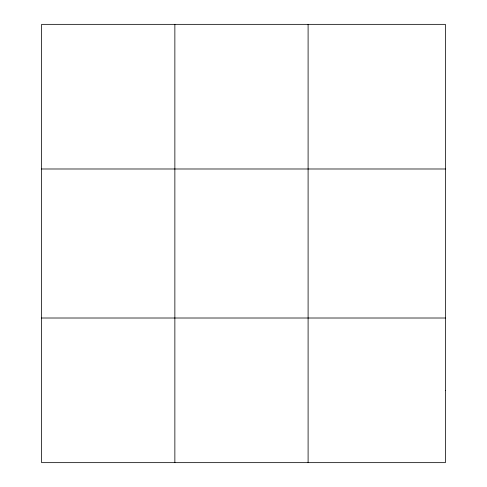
<?xml version="1.0" encoding="UTF-8"?>
<svg xmlns="http://www.w3.org/2000/svg" width="487" height="487" viewBox="0 0 487 487"><rect width="100%" height="100%" fill="white"/><g stroke="black" fill="none" stroke-linecap="round" stroke-linejoin="round"><path stroke-width="0.73" d="M174.863 24.35L174.863 462.65M308.101 24.35L308.101 462.65M41.626 168.989L445.374 168.989M41.626 318.011L445.374 318.011M445.374 390.331L445.374 462.65L41.626 462.65L41.626 24.35L445.374 24.35L445.374 390.331"/></g></svg>
